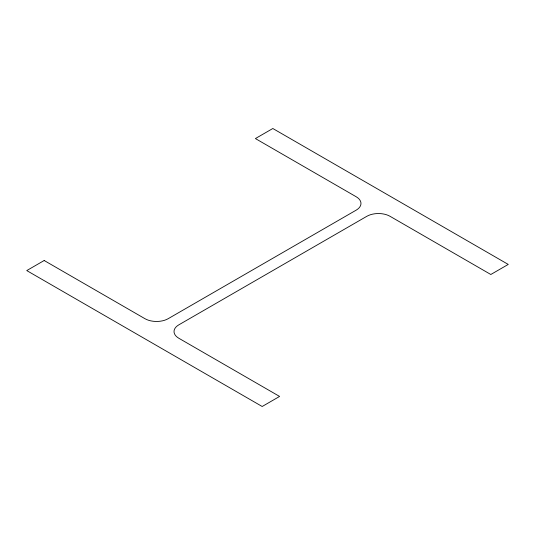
<?xml version="1.0" encoding="UTF-8"?>
<svg xmlns="http://www.w3.org/2000/svg" width="535" height="535" viewBox="0 0 535 535"><rect width="100%" height="100%" fill="white"/><g stroke="black" fill="none" stroke-linecap="round" stroke-linejoin="round"><path stroke-width="0.8" d="M44.178 260.512L26.75 270.576L262.177 406.493L279.598 396.435L178.83 338.254A16.431 9.483 0 0 1 178.83 324.845L366.823 216.307A16.431 9.483 0 0 1 390.055 216.307L490.822 274.488L508.25 264.424L272.823 128.507L255.402 138.565L356.17 196.746A16.431 9.483 0 0 1 356.17 210.155L168.177 318.693A16.431 9.483 0 0 1 144.945 318.693L44.178 260.512"/></g></svg>
